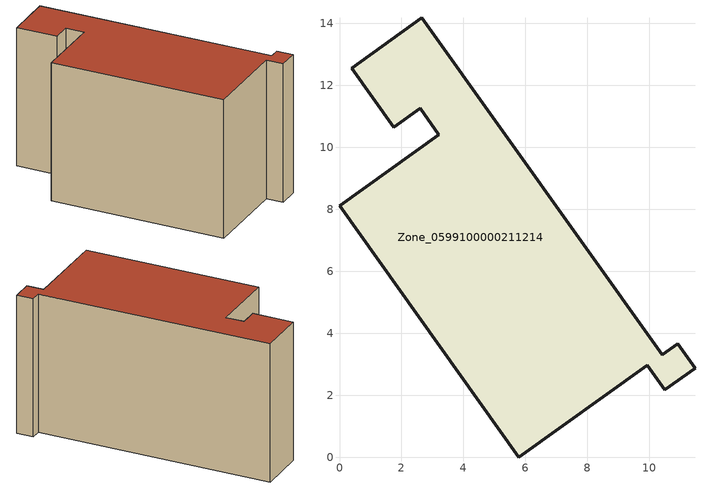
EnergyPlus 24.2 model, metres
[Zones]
Zone_0599100000211214
 floor ground (C_G): 9.93,2.97 5.78,0 0,8.12 3.21,10.41 2.6,11.26 1.75,10.65 0.39,12.56 2.66,14.19 10.42,3.32 10.91,3.67 11.47,2.87 10.5,2.18 z0
 wall outside (C_F): 5.78,0 9.93,2.97 10.5,2.18 11.47,2.87 10.91,3.67 10.42,3.32 2.66,14.19 0.39,12.56 1.75,10.65 2.6,11.26 3.21,10.41 0,8.12 5.78,0 z0:8.02
 roof outside (C_R): 10.42,3.32 2.66,14.19 0.39,12.56 1.75,10.65 2.6,11.26 3.21,10.41 0,8.12 5.78,0 9.93,2.97 10.5,2.18 11.47,2.87 10.91,3.67 z8.02
[BUILDING]
Pand.0599100000211214: North Axis=0; Terrain=City; Loads Convergence Tolerance Value=0.04; Temperature Convergence Tolerance Value=0.4; Solar Distribution=FullExterior; Maximum Number of Warmup Days=25; Minimum Number of Warmup Days=1
[Site:Location]
Rotterdam.The.Hague.AP_ZH_NLD Design_Conditions: Latitude=51.96; Longitude=4.45; Time Zone=1; Elevation=-4.5
[SITE:GROUNDTEMPERATURE:BUILDINGSURFACE]
18, 18, 18, 18, 18, 18, 18, 18, 18, 18, 18, 18
[MATERIAL] Thermal Absorptance=0.9; Solar Absorptance=0.7; Visible Absorptance=0.7
Name | Roughness | Thickness | Conductivity | Density | Specific Heat
G.TI.1975-1991 | MediumSmooth | 0.15 | 0.288461 | 540 | 1210
F.TI.1975-1991 | Rough | 0.3 | 0.230769 | 1920 | 840
R.TI.1975-1991 | MediumRough | 0.2 | 0.153846 | 1500 | 1000
[CONSTRUCTION]
C_G: G.TI.1975-1991
C_F: F.TI.1975-1991
C_R: R.TI.1975-1991
[ZONE]
Zone_0599100000211214: Type=1; Multiplier=1; Ceiling Height=Autocalculate; Volume=Autocalculate; Floor Area=autocalculate; Part of Total Floor Area=Yes
[ZONEINFILTRATION:DESIGNFLOWRATE]
Infil_Zone_0599100000211214: Zone or ZoneList or Space or SpaceList=Zone_0599100000211214; Schedule=AlwaysOn; Design Flow Rate Calculation Method=Flow/Area; Flow Rate per Floor Area=0.003; Constant Term Coefficient=1; Temperature Term Coefficient=0; Velocity Term Coefficient=0; Velocity Squared Term Coefficient=0
[HVACTEMPLATE:ZONE:IDEALLOADSAIRSYSTEM]
Zone_0599100000211214: Maximum Heating Supply Air Temperature=50; Minimum Cooling Supply Air Temperature=13; Maximum Heating Supply Air Humidity Ratio=0.0156; Minimum Cooling Supply Air Humidity Ratio=0.0077; Heating Limit=NoLimit; Cooling Limit=NoLimit; Dehumidification Control Type=ConstantSensibleHeatRatio; Cooling Sensible Heat Ratio=0.7; Dehumidification Setpoint=60; Humidification Control Type=None; Humidification Setpoint=30; Outdoor Air Method=None; Outdoor Air Flow Rate per Person=0.00944; Outdoor Air Flow Rate per Zone Floor Area=0; Outdoor Air Flow Rate per Zone=0; Demand Controlled Ventilation Type=None; Outdoor Air Economizer Type=NoEconomizer; Heat Recovery Type=None; Sensible Heat Recovery Effectiveness=0.7; Latent Heat Recovery Effectiveness=0.65
[ZONECONTROL:THERMOSTAT]
ThermostatControl_Zone_0599100000211214: Zone or ZoneList=Zone_0599100000211214; Control Type Schedule=DualSetpointControlType; Control 1=Thermostat_Zone_0599100000211214; Temperature Difference Between Cutout And Setpoint=0
[THERMOSTATSETPOINT:DUALSETPOINT]
Thermostat_Zone_0599100000211214: Heating Setpoint Temperature Schedule=HeatingSetpoint_Zone_0599100000211214; Cooling Setpoint Temperature Schedule=CoolingSetpoint_Zone_0599100000211214
[SCHEDULE:COMPACT]
HeatingSetpoint_Zone_0599100000211214: Through: 12/31, For: AllDays, Until: 24:00, 21
CoolingSetpoint_Zone_0599100000211214: Through: 12/31, For: AllDays, Until: 24:00, 24
DualSetpointControlType: Through: 12/31, For: AllDays, Until: 24:00, 4
AlwaysOn: Through: 12/31, For: AllDays, Until: 24:00, 1
